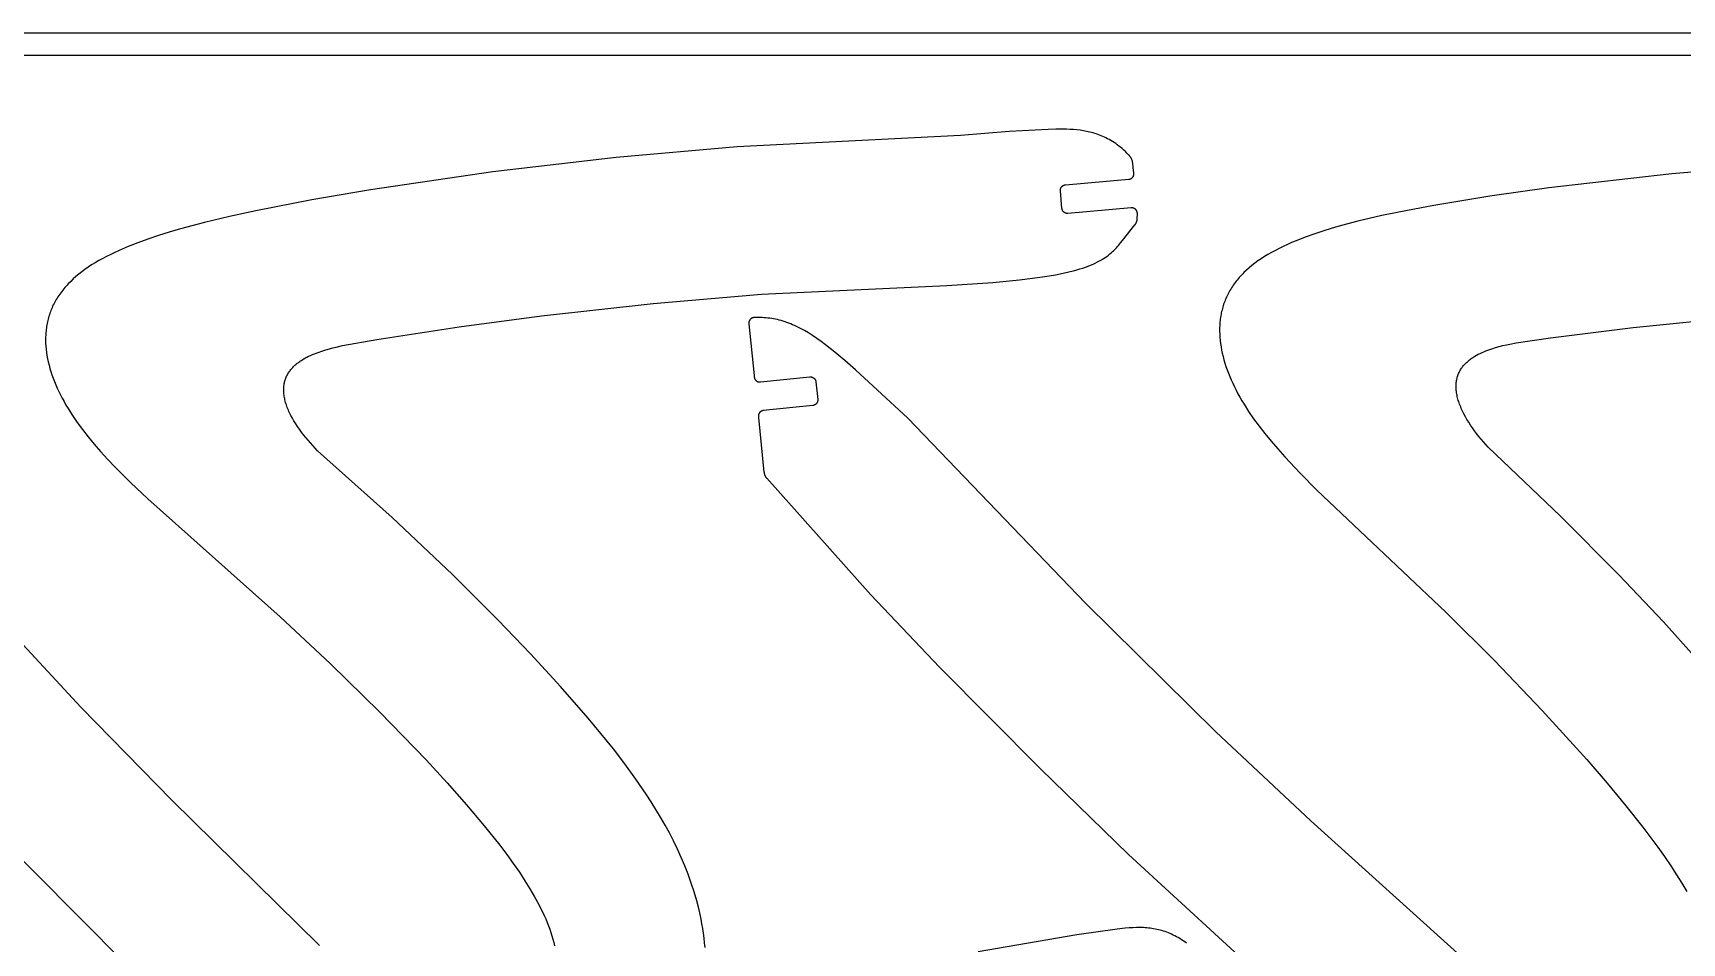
# Model space of a CAD drawing. Header units: millimetres. Extents: x -13379 to -9942, y 7 to 1157.
# Drawn here: x -11588 to -10992, y 827 to 1157 of the extents above; entities that cross this region are included whole.
import ezdxf

# ---------------------------------------------------------------- set-up
doc = ezdxf.new("R2010")
doc.units = ezdxf.units.MM
doc.header["$MEASUREMENT"] = 0
doc.layers.add('SECCIONES', color=7, linetype='Continuous')
doc.layers.add('TABLERO GONZALO', color=1, linetype='Continuous')

msp = doc.modelspace()

# ---------------------------------------------------------------- linework, layer by layer
at = {"layer": 'SECCIONES'}
for points in [[(-11345.31, 825.84, 0), (-11345.47, 827.55, 0), (-11345.67, 829.25, 0), (-11345.9, 830.95, 0), (-11346.16, 832.65, 0), (-11346.45, 834.34, 0), (-11346.78, 836.03, 0), (-11347.5, 839.39, 0), (-11348.33, 842.66, 0), (-11349.27, 845.91, 0), (-11350.3, 849.12, 0), (-11351.44, 852.3, 0), (-11352.64, 855.37, 0), (-11353.93, 858.4, 0), (-11355.29, 861.4, 0), (-11356.74, 864.37, 0), (-11358.23, 867.26, 0), (-11359.78, 870.11, 0), (-11361.4, 872.93, 0), (-11363.07, 875.71, 0), (-11364.82, 878.5, 0), (-11366.61, 881.26, 0), (-11370.33, 886.69, 0), (-11374.34, 892.21, 0), (-11378.49, 897.62, 0), (-11382.98, 903.23, 0), (-11387.57, 908.75, 0), (-11397.57, 920.23, 0), (-11408.45, 932.07, 0), (-11420.13, 944.23, 0), (-11436.71, 960.75, 0), (-11458.44, 981.29, 0), (-11485.44, 1005.49, 0), (-11486.33, 1006.39, 0), (-11487.2, 1007.32, 0), (-11488.06, 1008.27, 0), (-11488.9, 1009.24, 0), (-11489.72, 1010.22, 0), (-11490.52, 1011.22, 0), (-11491.28, 1012.22, 0), (-11492.01, 1013.22, 0), (-11492.71, 1014.23, 0), (-11493.37, 1015.23, 0), (-11493.98, 1016.23, 0), (-11494.56, 1017.23, 0), (-11495.08, 1018.22, 0), (-11495.57, 1019.19, 0), (-11495.79, 1019.68, 0), (-11496, 1020.16, 0), (-11496.2, 1020.64, 0), (-11496.39, 1021.11, 0), (-11496.56, 1021.58, 0), (-11496.72, 1022.05, 0), (-11496.87, 1022.51, 0), (-11497.01, 1022.97, 0), (-11497.13, 1023.43, 0), (-11497.24, 1023.87, 0), (-11497.34, 1024.32, 0), (-11497.43, 1024.76, 0), (-11497.5, 1025.19, 0), (-11497.56, 1025.62, 0), (-11497.61, 1026.05, 0), (-11497.65, 1026.47, 0), (-11497.67, 1026.88, 0), (-11497.68, 1027.29, 0), (-11497.68, 1027.69, 0), (-11497.67, 1028.09, 0), (-11497.65, 1028.48, 0), (-11497.61, 1028.87, 0), (-11497.56, 1029.25, 0), (-11497.5, 1029.63, 0), (-11497.43, 1029.99, 0), (-11497.35, 1030.36, 0), (-11497.25, 1030.71, 0), (-11497.15, 1031.07, 0), (-11497.03, 1031.41, 0), (-11496.91, 1031.75, 0), (-11496.77, 1032.08, 0), (-11496.63, 1032.41, 0), (-11496.47, 1032.73, 0), (-11496.3, 1033.05, 0), (-11496.13, 1033.36, 0), (-11495.94, 1033.66, 0), (-11495.75, 1033.96, 0), (-11495.54, 1034.25, 0), (-11495.33, 1034.53, 0), (-11495.11, 1034.81, 0), (-11494.88, 1035.09, 0), (-11494.64, 1035.36, 0), (-11494.4, 1035.62, 0), (-11494.15, 1035.88, 0), (-11493.89, 1036.13, 0), (-11493.63, 1036.37, 0), (-11493.35, 1036.61, 0), (-11493.08, 1036.85, 0), (-11492.79, 1037.08, 0), (-11492.5, 1037.3, 0), (-11492.21, 1037.52, 0), (-11491.91, 1037.73, 0), (-11491.6, 1037.94, 0), (-11491.29, 1038.15, 0), (-11490.66, 1038.54, 0), (-11490.01, 1038.91, 0), (-11489.35, 1039.27, 0), (-11488.68, 1039.61, 0), (-11488, 1039.93, 0), (-11487.31, 1040.23, 0), (-11486.62, 1040.52, 0), (-11485.93, 1040.79, 0), (-11485.24, 1041.05, 0), (-11483.87, 1041.52, 0), (-11482.51, 1041.95, 0), (-11481.19, 1042.33, 0), (-11479.92, 1042.67, 0), (-11478.7, 1042.97, 0), (-11476.45, 1043.47, 0), (-11464.06, 1045.64, 0), (-11434.28, 1050.28, 0), (-11404.41, 1054.27, 0), (-11364.13, 1058.75, 0), (-11324.87, 1062.07, 0), (-11257.93, 1065.2, 0), (-11241.27, 1066.36, 0), (-11231.61, 1067.29, 0), (-11226.93, 1067.84, 0), (-11222.43, 1068.46, 0), (-11218.56, 1069.1, 0), (-11215.8, 1069.66, 0), (-11213.25, 1070.25, 0), (-11212.05, 1070.57, 0), (-11210.91, 1070.88, 0), (-11209.81, 1071.21, 0), (-11208.76, 1071.55, 0), (-11207.76, 1071.9, 0), (-11206.8, 1072.25, 0), (-11205.89, 1072.61, 0), (-11205.02, 1072.98, 0), (-11204.19, 1073.36, 0), (-11203.41, 1073.74, 0), (-11202.66, 1074.14, 0), (-11201.95, 1074.54, 0), (-11201.28, 1074.94, 0), (-11200.64, 1075.36, 0), (-11200.04, 1075.77, 0), (-11199.47, 1076.2, 0), (-11198.93, 1076.63, 0), (-11198.41, 1077.06, 0), (-11197.92, 1077.49, 0), (-11197.46, 1077.93, 0), (-11197.01, 1078.38, 0), (-11196.59, 1078.82, 0), (-11196.19, 1079.27, 0), (-11195.79, 1079.72, 0), (-11195.05, 1080.61, 0), (-11194.34, 1081.5, 0), (-11189.87, 1087.14, 0), (-11189.82, 1087.21, 0), (-11189.78, 1087.27, 0), (-11189.73, 1087.33, 0), (-11189.68, 1087.4, 0), (-11189.64, 1087.47, 0), (-11189.6, 1087.54, 0), (-11189.56, 1087.6, 0), (-11189.52, 1087.67, 0), (-11189.48, 1087.75, 0), (-11189.44, 1087.82, 0), (-11189.4, 1087.89, 0), (-11189.37, 1087.96, 0), (-11189.34, 1088.04, 0), (-11189.31, 1088.11, 0), (-11189.28, 1088.19, 0), (-11189.25, 1088.26, 0), (-11189.22, 1088.34, 0), (-11189.19, 1088.42, 0), (-11189.17, 1088.49, 0), (-11189.15, 1088.57, 0), (-11189.13, 1088.65, 0), (-11189.11, 1088.73, 0), (-11189.09, 1088.81, 0), (-11189.08, 1088.89, 0), (-11189.06, 1088.97, 0), (-11189.05, 1089.05, 0), (-11189.04, 1089.13, 0), (-11189.03, 1089.21, 0), (-11189.02, 1089.28, 0), (-11189.02, 1089.36, 0), (-11189.01, 1089.44, 0), (-11189.01, 1089.52, 0), (-11188.97, 1090.96, 0), (-11188.97, 1091, 0), (-11188.97, 1091.04, 0), (-11188.97, 1091.08, 0), (-11188.97, 1091.12, 0), (-11188.98, 1091.16, 0), (-11188.98, 1091.2, 0), (-11188.98, 1091.24, 0), (-11188.99, 1091.28, 0), (-11189.03, 1091.58, 0), (-11189.04, 1091.64, 0), (-11189.05, 1091.71, 0), (-11189.07, 1091.78, 0), (-11189.08, 1091.85, 0), (-11189.1, 1091.91, 0), (-11189.13, 1091.98, 0), (-11189.15, 1092.04, 0), (-11189.18, 1092.11, 0), (-11189.21, 1092.17, 0), (-11189.24, 1092.23, 0), (-11189.27, 1092.29, 0), (-11189.3, 1092.35, 0), (-11189.34, 1092.41, 0), (-11189.38, 1092.47, 0), (-11189.42, 1092.53, 0), (-11189.47, 1092.58, 0), (-11189.51, 1092.63, 0), (-11189.56, 1092.68, 0), (-11189.61, 1092.73, 0), (-11189.66, 1092.78, 0), (-11189.71, 1092.83, 0), (-11189.76, 1092.87, 0), (-11189.82, 1092.91, 0), (-11189.87, 1092.96, 0), (-11189.93, 1092.99, 0), (-11189.99, 1093.03, 0), (-11190.05, 1093.06, 0), (-11190.11, 1093.1, 0), (-11190.17, 1093.13, 0), (-11190.24, 1093.15, 0), (-11190.3, 1093.18, 0), (-11190.37, 1093.2, 0), (-11190.43, 1093.23, 0), (-11190.5, 1093.24, 0), (-11190.57, 1093.26, 0), (-11190.63, 1093.27, 0), (-11190.7, 1093.29, 0), (-11190.77, 1093.3, 0), (-11190.84, 1093.3, 0), (-11190.91, 1093.31, 0), (-11190.98, 1093.31, 0), (-11191.05, 1093.31, 0), (-11191.12, 1093.31, 0), (-11191.19, 1093.3, 0), (-11214.09, 1091.27, 0), (-11214.16, 1091.27, 0), (-11214.23, 1091.27, 0), (-11214.29, 1091.27, 0), (-11214.36, 1091.27, 0), (-11214.43, 1091.27, 0), (-11214.5, 1091.28, 0), (-11214.57, 1091.29, 0), (-11214.63, 1091.3, 0), (-11214.7, 1091.31, 0), (-11214.77, 1091.33, 0), (-11214.83, 1091.35, 0), (-11214.9, 1091.37, 0), (-11214.96, 1091.39, 0), (-11215.03, 1091.41, 0), (-11215.09, 1091.44, 0), (-11215.15, 1091.47, 0), (-11215.21, 1091.5, 0), (-11215.27, 1091.54, 0), (-11215.33, 1091.57, 0), (-11215.39, 1091.61, 0), (-11215.44, 1091.65, 0), (-11215.5, 1091.69, 0), (-11215.55, 1091.73, 0), (-11215.6, 1091.78, 0), (-11215.65, 1091.82, 0), (-11215.7, 1091.87, 0), (-11215.75, 1091.92, 0), (-11215.79, 1091.97, 0), (-11215.84, 1092.02, 0), (-11215.88, 1092.08, 0), (-11215.92, 1092.13, 0), (-11215.95, 1092.19, 0), (-11215.99, 1092.25, 0), (-11216.02, 1092.31, 0), (-11216.06, 1092.37, 0), (-11216.08, 1092.43, 0), (-11216.11, 1092.49, 0), (-11216.14, 1092.56, 0), (-11216.16, 1092.62, 0), (-11216.18, 1092.69, 0), (-11216.2, 1092.75, 0), (-11216.22, 1092.82, 0), (-11216.23, 1092.89, 0), (-11216.24, 1092.95, 0), (-11216.25, 1093.02, 0), (-11216.26, 1093.09, 0), (-11216.82, 1099.46, 0), (-11216.83, 1099.53, 0), (-11216.83, 1099.6, 0), (-11216.83, 1099.67, 0), (-11216.83, 1099.74, 0), (-11216.82, 1099.8, 0), (-11216.82, 1099.87, 0), (-11216.81, 1099.94, 0), (-11216.8, 1100.01, 0), (-11216.78, 1100.07, 0), (-11216.77, 1100.14, 0), (-11216.75, 1100.21, 0), (-11216.73, 1100.27, 0), (-11216.71, 1100.34, 0), (-11216.68, 1100.4, 0), (-11216.65, 1100.46, 0), (-11216.63, 1100.52, 0), (-11216.59, 1100.58, 0), (-11216.56, 1100.64, 0), (-11216.53, 1100.7, 0), (-11216.49, 1100.76, 0), (-11216.45, 1100.82, 0), (-11216.41, 1100.87, 0), (-11216.37, 1100.92, 0), (-11216.32, 1100.98, 0), (-11216.27, 1101.03, 0), (-11216.23, 1101.07, 0), (-11216.18, 1101.12, 0), (-11216.12, 1101.17, 0), (-11216.07, 1101.21, 0), (-11216.02, 1101.25, 0), (-11215.96, 1101.29, 0), (-11215.91, 1101.33, 0), (-11215.85, 1101.36, 0), (-11215.79, 1101.4, 0), (-11215.73, 1101.43, 0), (-11215.67, 1101.46, 0), (-11215.6, 1101.49, 0), (-11215.54, 1101.51, 0), (-11215.47, 1101.53, 0), (-11215.41, 1101.55, 0), (-11215.34, 1101.57, 0), (-11215.28, 1101.59, 0), (-11215.21, 1101.6, 0), (-11215.14, 1101.62, 0), (-11215.08, 1101.62, 0), (-11215.01, 1101.63, 0), (-11192.04, 1103.67, 0), (-11191.97, 1103.68, 0), (-11191.9, 1103.69, 0), (-11191.83, 1103.7, 0), (-11191.76, 1103.71, 0), (-11191.7, 1103.73, 0), (-11191.63, 1103.75, 0), (-11191.56, 1103.77, 0), (-11191.5, 1103.79, 0), (-11191.44, 1103.82, 0), (-11191.37, 1103.85, 0), (-11191.31, 1103.88, 0), (-11191.25, 1103.91, 0), (-11191.19, 1103.94, 0), (-11191.13, 1103.98, 0), (-11191.07, 1104.02, 0), (-11191.02, 1104.06, 0), (-11190.96, 1104.1, 0), (-11190.91, 1104.15, 0), (-11190.86, 1104.19, 0), (-11190.81, 1104.24, 0), (-11190.76, 1104.29, 0), (-11190.71, 1104.34, 0), (-11190.67, 1104.39, 0), (-11190.62, 1104.45, 0), (-11190.58, 1104.51, 0), (-11190.54, 1104.56, 0), (-11190.51, 1104.62, 0), (-11190.47, 1104.68, 0), (-11190.44, 1104.74, 0), (-11190.41, 1104.8, 0), (-11190.38, 1104.87, 0), (-11190.35, 1104.93, 0), (-11190.33, 1105, 0), (-11190.31, 1105.06, 0), (-11190.29, 1105.13, 0), (-11190.27, 1105.2, 0), (-11190.25, 1105.26, 0), (-11190.24, 1105.33, 0), (-11190.23, 1105.4, 0), (-11190.22, 1105.47, 0), (-11190.22, 1105.54, 0), (-11190.22, 1105.61, 0), (-11190.21, 1105.68, 0), (-11190.22, 1105.75, 0), (-11190.22, 1105.82, 0), (-11190.23, 1105.88, 0), (-11190.45, 1107.86, 0), (-11190.64, 1109.45, 0), (-11190.71, 1109.88, 0), (-11190.73, 1110.04, 0), (-11190.76, 1110.17, 0), (-11190.78, 1110.28, 0), (-11190.79, 1110.32, 0), (-11190.8, 1110.36, 0), (-11190.81, 1110.4, 0), (-11190.83, 1110.44, 0), (-11190.84, 1110.47, 0), (-11190.85, 1110.5, 0), (-11190.87, 1110.56, 0), (-11190.89, 1110.61, 0), (-11190.94, 1110.72, 0), (-11191.15, 1111.17, 0), (-11191.2, 1111.26, 0), (-11191.24, 1111.36, 0), (-11191.3, 1111.45, 0), (-11191.35, 1111.54, 0), (-11191.41, 1111.63, 0), (-11191.47, 1111.72, 0), (-11191.53, 1111.81, 0), (-11191.59, 1111.9, 0), (-11191.66, 1111.98, 0), (-11191.73, 1112.06, 0), (-11191.8, 1112.15, 0), (-11191.87, 1112.22, 0), (-11191.94, 1112.3, 0), (-11192.02, 1112.38, 0), (-11192.1, 1112.45, 0), (-11192.18, 1112.52, 0), (-11192.75, 1113.11, 0), (-11193.33, 1113.67, 0), (-11193.91, 1114.21, 0), (-11194.49, 1114.72, 0), (-11195.07, 1115.2, 0), (-11195.65, 1115.67, 0), (-11196.24, 1116.11, 0), (-11196.82, 1116.53, 0), (-11197.41, 1116.92, 0), (-11197.99, 1117.3, 0), (-11198.58, 1117.65, 0), (-11199.16, 1117.99, 0), (-11199.75, 1118.3, 0), (-11200.33, 1118.6, 0), (-11200.92, 1118.88, 0), (-11201.5, 1119.15, 0), (-11202.08, 1119.39, 0), (-11202.67, 1119.63, 0), (-11203.25, 1119.84, 0), (-11203.83, 1120.04, 0), (-11204.42, 1120.23, 0), (-11205, 1120.4, 0), (-11205.59, 1120.56, 0), (-11206.17, 1120.71, 0), (-11206.75, 1120.85, 0), (-11207.34, 1120.97, 0), (-11207.93, 1121.09, 0), (-11208.52, 1121.19, 0), (-11209.7, 1121.36, 0), (-11210.9, 1121.5, 0), (-11212.1, 1121.61, 0), (-11213.33, 1121.68, 0), (-11214.57, 1121.73, 0), (-11215.85, 1121.76, 0), (-11218.49, 1121.74, 0), (-11221.3, 1121.66, 0), (-11235.34, 1120.92, 0)], [(-11235.34, 1120.92, 0), (-11253, 1119.53, 0), (-11333.66, 1115.42, 0), (-11377.51, 1111.49, 0), (-11422.01, 1106.3, 0), (-11466.32, 1099.83, 0), (-11487.56, 1096.16, 0), (-11507.72, 1092.23, 0), (-11517.26, 1090.15, 0), (-11526.38, 1087.97, 0), (-11534.99, 1085.68, 0), (-11539.08, 1084.48, 0), (-11543.03, 1083.25, 0), (-11546.82, 1081.98, 0), (-11550.44, 1080.67, 0), (-11553.89, 1079.32, 0), (-11557.17, 1077.92, 0), (-11558.74, 1077.2, 0), (-11560.26, 1076.47, 0), (-11561.73, 1075.73, 0), (-11563.16, 1074.98, 0), (-11564.54, 1074.21, 0), (-11565.87, 1073.43, 0), (-11567.15, 1072.64, 0), (-11568.38, 1071.83, 0), (-11569.56, 1071.01, 0), (-11570.69, 1070.18, 0), (-11571.78, 1069.33, 0), (-11572.81, 1068.48, 0), (-11573.8, 1067.6, 0), (-11574.73, 1066.72, 0), (-11575.62, 1065.82, 0), (-11576.05, 1065.37, 0), (-11576.46, 1064.91, 0), (-11576.86, 1064.45, 0), (-11577.25, 1063.99, 0), (-11577.63, 1063.52, 0), (-11577.99, 1063.06, 0), (-11578.35, 1062.58, 0), (-11578.69, 1062.11, 0), (-11579.02, 1061.63, 0), (-11579.34, 1061.15, 0), (-11579.64, 1060.67, 0), (-11579.94, 1060.18, 0), (-11580.22, 1059.69, 0), (-11580.5, 1059.2, 0), (-11580.76, 1058.7, 0), (-11581.01, 1058.21, 0), (-11581.25, 1057.71, 0), (-11581.47, 1057.2, 0), (-11581.69, 1056.7, 0), (-11581.89, 1056.19, 0), (-11582.09, 1055.68, 0), (-11582.27, 1055.16, 0), (-11582.44, 1054.65, 0), (-11582.61, 1054.13, 0), (-11582.76, 1053.61, 0), (-11582.9, 1053.09, 0), (-11583.03, 1052.56, 0), (-11583.15, 1052.03, 0), (-11583.26, 1051.5, 0), (-11583.36, 1050.97, 0), (-11583.45, 1050.43, 0), (-11583.53, 1049.9, 0), (-11583.59, 1049.36, 0), (-11583.65, 1048.81, 0), (-11583.7, 1048.27, 0), (-11583.74, 1047.73, 0), (-11583.77, 1047.18, 0), (-11583.79, 1046.63, 0), (-11583.8, 1045.52, 0), (-11583.78, 1044.41, 0), (-11583.71, 1043.29, 0), (-11583.61, 1042.16, 0), (-11583.47, 1041.03, 0), (-11583.3, 1039.88, 0), (-11583.09, 1038.73, 0), (-11582.84, 1037.58, 0), (-11582.56, 1036.42, 0), (-11582.25, 1035.25, 0), (-11581.89, 1034.08, 0), (-11581.51, 1032.89, 0), (-11581.09, 1031.71, 0), (-11580.63, 1030.52, 0), (-11580.14, 1029.32, 0), (-11579.61, 1028.11, 0), (-11579.04, 1026.9, 0), (-11578.45, 1025.68, 0), (-11577.81, 1024.46, 0), (-11577.14, 1023.23, 0), (-11576.44, 1021.99, 0), (-11575.7, 1020.75, 0), (-11574.92, 1019.49, 0), (-11574.11, 1018.24, 0), (-11572.37, 1015.7, 0), (-11570.49, 1013.13, 0), (-11568.45, 1010.52, 0), (-11566.27, 1007.88, 0), (-11563.94, 1005.2, 0), (-11561.46, 1002.47, 0), (-11558.82, 999.7, 0), (-11553.11, 994, 0), (-11546.81, 988.04, 0), (-11498.92, 945.36, 0), (-11480.77, 928.45, 0), (-11462.88, 910.92, 0), (-11446.2, 893.63, 0), (-11438.59, 885.34, 0), (-11431.58, 877.4, 0), (-11425.24, 869.88, 0), (-11419.59, 862.8, 0), (-11417.04, 859.43, 0), (-11414.67, 856.17, 0), (-11412.48, 853.02, 0), (-11410.47, 849.97, 0), (-11408.63, 847.03, 0), (-11406.96, 844.19, 0), (-11405.46, 841.43, 0), (-11404.78, 840.08, 0), (-11404.13, 838.76, 0), (-11403.52, 837.45, 0), (-11402.95, 836.16, 0), (-11402.43, 834.9, 0), (-11401.93, 833.64, 0), (-11401.48, 832.41, 0), (-11401.07, 831.19, 0), (-11400.69, 829.99, 0), (-11400.34, 828.8, 0), (-11400.04, 827.62, 0), (-11399.76, 826.46, 0)], [(-10951.01, 1109.4, 0), (-10995.65, 1105.59, 0), (-11040.13, 1100.49, 0), (-11061.47, 1097.49, 0), (-11081.74, 1094.18, 0), (-11091.35, 1092.39, 0), (-11100.53, 1090.5, 0), (-11109.2, 1088.48, 0), (-11113.34, 1087.41, 0), (-11117.32, 1086.3, 0), (-11121.14, 1085.15, 0), (-11124.81, 1083.95, 0), (-11128.3, 1082.71, 0), (-11131.61, 1081.41, 0), (-11133.2, 1080.74, 0), (-11134.75, 1080.06, 0), (-11136.24, 1079.36, 0), (-11137.69, 1078.65, 0), (-11139.09, 1077.93, 0), (-11140.45, 1077.19, 0), (-11141.75, 1076.44, 0), (-11143.01, 1075.67, 0), (-11144.22, 1074.89, 0), (-11145.38, 1074.09, 0), (-11146.48, 1073.28, 0), (-11147.55, 1072.45, 0), (-11148.56, 1071.61, 0), (-11149.52, 1070.76, 0), (-11150.44, 1069.89, 0), (-11150.87, 1069.45, 0), (-11151.3, 1069.01, 0), (-11151.72, 1068.56, 0), (-11152.12, 1068.11, 0), (-11152.51, 1067.65, 0), (-11152.89, 1067.2, 0), (-11153.26, 1066.74, 0), (-11153.62, 1066.27, 0), (-11153.96, 1065.8, 0), (-11154.29, 1065.33, 0), (-11154.62, 1064.86, 0), (-11154.93, 1064.38, 0), (-11155.22, 1063.9, 0), (-11155.51, 1063.42, 0), (-11155.79, 1062.93, 0), (-11156.05, 1062.44, 0), (-11156.31, 1061.95, 0), (-11156.55, 1061.45, 0), (-11156.78, 1060.96, 0), (-11157, 1060.45, 0), (-11157.21, 1059.95, 0), (-11157.41, 1059.44, 0), (-11157.6, 1058.93, 0), (-11157.78, 1058.42, 0), (-11157.94, 1057.9, 0), (-11158.1, 1057.38, 0), (-11158.25, 1056.86, 0), (-11158.38, 1056.34, 0), (-11158.51, 1055.81, 0), (-11158.63, 1055.28, 0), (-11158.73, 1054.75, 0), (-11158.83, 1054.21, 0), (-11158.91, 1053.68, 0), (-11158.99, 1053.14, 0), (-11159.06, 1052.6, 0), (-11159.11, 1052.05, 0), (-11159.16, 1051.5, 0), (-11159.2, 1050.96, 0), (-11159.24, 1049.85, 0), (-11159.25, 1048.74, 0), (-11159.22, 1047.62, 0), (-11159.15, 1046.48, 0), (-11159.05, 1045.35, 0), (-11158.91, 1044.2, 0), (-11158.74, 1043.04, 0), (-11158.53, 1041.88, 0), (-11158.28, 1040.71, 0), (-11158, 1039.54, 0), (-11157.69, 1038.35, 0), (-11157.34, 1037.16, 0), (-11156.95, 1035.96, 0), (-11156.53, 1034.75, 0), (-11156.08, 1033.54, 0), (-11155.59, 1032.32, 0), (-11155.06, 1031.09, 0), (-11154.5, 1029.85, 0), (-11153.91, 1028.61, 0), (-11153.27, 1027.36, 0), (-11152.61, 1026.1, 0), (-11151.91, 1024.84, 0), (-11151.17, 1023.56, 0), (-11150.39, 1022.28, 0), (-11148.74, 1019.69, 0), (-11146.93, 1017.06, 0), (-11144.98, 1014.39, 0), (-11142.88, 1011.68, 0), (-11140.63, 1008.93, 0), (-11138.24, 1006.13, 0), (-11135.69, 1003.28, 0), (-11130.16, 997.4, 0), (-11124.04, 991.25, 0), (-11077.49, 947.11, 0), (-11059.88, 929.65, 0), (-11042.54, 911.57, 0), (-11026.41, 893.77, 0), (-11019.06, 885.25, 0), (-11012.3, 877.1, 0), (-11006.19, 869.38, 0), (-11000.77, 862.13, 0), (-10998.32, 858.68, 0), (-10996.05, 855.35, 0), (-10993.96, 852.13, 0), (-10992.04, 849.03, 0), (-10990.29, 846.03, 0)], [(-11070.63, 821.52, 0), (-11126.21, 871.59, 0), (-11160.6, 903.79, 0), (-11207.78, 950.32, 0), (-11271.95, 1017.2, 0), (-11290.87, 1034.77, 0), (-11294.74, 1038.14, 0), (-11298.35, 1041.14, 0), (-11301.73, 1043.78, 0), (-11303.34, 1044.97, 0), (-11304.91, 1046.08, 0), (-11306.44, 1047.1, 0), (-11307.94, 1048.05, 0), (-11309.4, 1048.91, 0), (-11310.84, 1049.7, 0), (-11311.55, 1050.07, 0), (-11312.26, 1050.41, 0), (-11312.96, 1050.74, 0), (-11313.65, 1051.05, 0), (-11314.35, 1051.34, 0), (-11315.04, 1051.61, 0), (-11315.73, 1051.87, 0), (-11316.41, 1052.11, 0), (-11317.1, 1052.33, 0), (-11317.79, 1052.53, 0), (-11318.47, 1052.71, 0), (-11319.16, 1052.88, 0), (-11319.84, 1053.03, 0), (-11320.53, 1053.17, 0), (-11321.22, 1053.28, 0), (-11321.91, 1053.39, 0), (-11322.61, 1053.47, 0), (-11323.3, 1053.54, 0), (-11324.01, 1053.59, 0), (-11324.71, 1053.63, 0), (-11325.43, 1053.65, 0), (-11326.14, 1053.65, 0), (-11326.87, 1053.64, 0), (-11327.6, 1053.61, 0), (-11327.65, 1053.61, 0), (-11327.7, 1053.61, 0), (-11327.75, 1053.6, 0), (-11327.8, 1053.6, 0), (-11327.84, 1053.59, 0), (-11327.89, 1053.58, 0), (-11327.94, 1053.57, 0), (-11327.99, 1053.56, 0), (-11328.04, 1053.54, 0), (-11328.09, 1053.53, 0), (-11328.14, 1053.51, 0), (-11328.19, 1053.5, 0), (-11328.24, 1053.48, 0), (-11328.29, 1053.46, 0), (-11328.33, 1053.44, 0), (-11328.38, 1053.41, 0), (-11328.42, 1053.39, 0), (-11328.47, 1053.37, 0), (-11328.52, 1053.34, 0), (-11328.56, 1053.32, 0), (-11328.6, 1053.29, 0), (-11328.64, 1053.26, 0), (-11328.69, 1053.23, 0), (-11328.73, 1053.2, 0), (-11328.77, 1053.17, 0), (-11328.81, 1053.13, 0), (-11328.84, 1053.1, 0), (-11328.88, 1053.07, 0), (-11328.92, 1053.03, 0), (-11328.95, 1053, 0), (-11328.99, 1052.96, 0), (-11329.02, 1052.92, 0), (-11329.05, 1052.88, 0), (-11329.08, 1052.85, 0), (-11329.11, 1052.81, 0), (-11329.14, 1052.76, 0), (-11329.17, 1052.72, 0), (-11329.2, 1052.68, 0), (-11329.22, 1052.64, 0), (-11329.25, 1052.59, 0), (-11329.27, 1052.55, 0), (-11329.3, 1052.5, 0), (-11329.32, 1052.46, 0), (-11329.34, 1052.41, 0), (-11329.36, 1052.36, 0), (-11329.38, 1052.31, 0), (-11329.4, 1052.27, 0), (-11329.41, 1052.22, 0), (-11329.43, 1052.17, 0), (-11329.44, 1052.12, 0), (-11329.45, 1052.07, 0), (-11329.46, 1052.02, 0), (-11329.47, 1051.97, 0), (-11329.48, 1051.92, 0), (-11329.49, 1051.87, 0), (-11329.49, 1051.81, 0), (-11329.5, 1051.76, 0), (-11329.5, 1051.71, 0), (-11329.5, 1051.66, 0), (-11329.5, 1051.61, 0), (-11329.5, 1051.56, 0), (-11329.5, 1051.51, 0), (-11329.5, 1051.46, 0), (-11329.49, 1051.41, 0), (-11327.57, 1032.63, 0), (-11327.52, 1032.13, 0), (-11327.52, 1032.06, 0), (-11327.51, 1031.99, 0), (-11327.49, 1031.92, 0), (-11327.48, 1031.86, 0), (-11327.46, 1031.79, 0), (-11327.44, 1031.73, 0), (-11327.42, 1031.66, 0), (-11327.4, 1031.6, 0), (-11327.37, 1031.53, 0), (-11327.34, 1031.47, 0), (-11327.31, 1031.41, 0), (-11327.28, 1031.35, 0), (-11327.24, 1031.29, 0), (-11327.21, 1031.23, 0), (-11327.17, 1031.18, 0), (-11327.13, 1031.12, 0), (-11327.09, 1031.07, 0), (-11327.04, 1031.02, 0), (-11327, 1030.96, 0), (-11326.95, 1030.92, 0), (-11326.9, 1030.87, 0), (-11326.85, 1030.82, 0), (-11326.8, 1030.78, 0), (-11326.74, 1030.74, 0), (-11326.69, 1030.7, 0), (-11326.63, 1030.66, 0), (-11326.57, 1030.62, 0), (-11326.52, 1030.59, 0), (-11326.46, 1030.55, 0), (-11326.39, 1030.52, 0), (-11326.33, 1030.5, 0), (-11326.27, 1030.47, 0), (-11326.21, 1030.44, 0), (-11326.14, 1030.42, 0), (-11326.07, 1030.4, 0), (-11326.01, 1030.39, 0), (-11325.94, 1030.37, 0), (-11325.88, 1030.36, 0), (-11325.81, 1030.35, 0), (-11325.74, 1030.34, 0), (-11325.67, 1030.33, 0), (-11325.6, 1030.33, 0), (-11325.54, 1030.33, 0), (-11325.47, 1030.33, 0), (-11325.4, 1030.33, 0), (-11325.33, 1030.34, 0), (-11307.42, 1032.17, 0), (-11307.36, 1032.17, 0), (-11307.29, 1032.18, 0), (-11307.22, 1032.18, 0), (-11307.15, 1032.18, 0), (-11307.08, 1032.17, 0), (-11307.02, 1032.17, 0), (-11306.95, 1032.16, 0), (-11306.88, 1032.15, 0), (-11306.81, 1032.14, 0), (-11306.75, 1032.12, 0), (-11306.68, 1032.1, 0), (-11306.61, 1032.08, 0), (-11306.55, 1032.06, 0), (-11306.49, 1032.04, 0), (-11306.42, 1032.01, 0), (-11306.36, 1031.98, 0), (-11306.3, 1031.95, 0), (-11306.24, 1031.92, 0), (-11306.18, 1031.89, 0), (-11306.12, 1031.85, 0), (-11306.07, 1031.81, 0), (-11306.01, 1031.77, 0), (-11305.96, 1031.73, 0), (-11305.91, 1031.69, 0), (-11305.85, 1031.64, 0), (-11305.81, 1031.59, 0), (-11305.76, 1031.54, 0), (-11305.71, 1031.49, 0), (-11305.67, 1031.44, 0), (-11305.63, 1031.39, 0), (-11305.59, 1031.33, 0), (-11305.55, 1031.27, 0), (-11305.51, 1031.22, 0), (-11305.48, 1031.16, 0), (-11305.44, 1031.1, 0), (-11305.41, 1031.04, 0), (-11305.39, 1030.97, 0), (-11305.36, 1030.91, 0), (-11305.34, 1030.85, 0), (-11305.31, 1030.78, 0), (-11305.29, 1030.72, 0), (-11305.28, 1030.65, 0), (-11305.26, 1030.58, 0), (-11305.25, 1030.52, 0), (-11305.24, 1030.45, 0), (-11305.23, 1030.38, 0), (-11304.58, 1024.01, 0), (-11304.58, 1023.95, 0), (-11304.57, 1023.88, 0), (-11304.57, 1023.81, 0), (-11304.57, 1023.74, 0), (-11304.58, 1023.67, 0), (-11304.58, 1023.6, 0), (-11304.59, 1023.53, 0), (-11304.6, 1023.46, 0), (-11304.62, 1023.39, 0), (-11304.63, 1023.32, 0), (-11304.65, 1023.25, 0), (-11304.67, 1023.19, 0), (-11304.69, 1023.12, 0), (-11304.72, 1023.06, 0), (-11304.75, 1022.99, 0), (-11304.78, 1022.93, 0), (-11304.81, 1022.87, 0), (-11304.84, 1022.81, 0), (-11304.88, 1022.75, 0), (-11304.92, 1022.69, 0), (-11304.96, 1022.63, 0), (-11305, 1022.58, 0), (-11305.04, 1022.52, 0), (-11305.09, 1022.47, 0), (-11305.14, 1022.42, 0), (-11305.19, 1022.37, 0), (-11305.24, 1022.32, 0), (-11305.29, 1022.28, 0), (-11305.34, 1022.23, 0), (-11305.4, 1022.19, 0), (-11305.46, 1022.15, 0), (-11305.52, 1022.11, 0), (-11305.58, 1022.08, 0), (-11305.64, 1022.04, 0), (-11305.7, 1022.01, 0), (-11305.76, 1021.98, 0), (-11305.83, 1021.96, 0), (-11305.89, 1021.93, 0), (-11305.96, 1021.91, 0), (-11306.03, 1021.89, 0), (-11306.09, 1021.87, 0), (-11306.16, 1021.85, 0), (-11306.23, 1021.84, 0), (-11306.3, 1021.83, 0), (-11306.37, 1021.82, 0), (-11324.25, 1020, 0), (-11324.32, 1019.99, 0), (-11324.39, 1019.98, 0), (-11324.46, 1019.96, 0), (-11324.52, 1019.95, 0), (-11324.59, 1019.93, 0), (-11324.66, 1019.91, 0), (-11324.72, 1019.89, 0), (-11324.79, 1019.86, 0), (-11324.85, 1019.84, 0), (-11324.92, 1019.81, 0), (-11324.98, 1019.78, 0), (-11325.04, 1019.74, 0), (-11325.1, 1019.71, 0), (-11325.16, 1019.67, 0), (-11325.21, 1019.63, 0), (-11325.27, 1019.59, 0), (-11325.32, 1019.55, 0), (-11325.38, 1019.5, 0), (-11325.43, 1019.45, 0), (-11325.48, 1019.41, 0), (-11325.52, 1019.35, 0), (-11325.57, 1019.3, 0), (-11325.61, 1019.25, 0), (-11325.66, 1019.19, 0), (-11325.7, 1019.14, 0), (-11325.74, 1019.08, 0), (-11325.77, 1019.02, 0), (-11325.81, 1018.96, 0), (-11325.84, 1018.9, 0), (-11325.87, 1018.84, 0), (-11325.9, 1018.77, 0), (-11325.92, 1018.71, 0), (-11325.94, 1018.64, 0), (-11325.96, 1018.58, 0), (-11325.98, 1018.51, 0), (-11326, 1018.44, 0), (-11326.01, 1018.37, 0), (-11326.03, 1018.3, 0), (-11326.03, 1018.24, 0), (-11326.04, 1018.17, 0), (-11326.05, 1018.1, 0), (-11326.05, 1018.03, 0), (-11326.05, 1017.96, 0), (-11326.04, 1017.66, 0), (-11326.04, 1017.62, 0), (-11326.04, 1017.58, 0), (-11326.03, 1017.54, 0), (-11326.03, 1017.5, 0), (-11324.01, 997.74, 0), (-11324, 997.66, 0), (-11323.99, 997.59, 0), (-11323.98, 997.51, 0), (-11323.97, 997.44, 0), (-11323.96, 997.36, 0), (-11323.94, 997.29, 0), (-11323.92, 997.21, 0), (-11323.9, 997.14, 0), (-11323.88, 997.06, 0), (-11323.86, 996.99, 0), (-11323.84, 996.91, 0), (-11323.81, 996.84, 0), (-11323.79, 996.77, 0), (-11323.76, 996.69, 0), (-11323.73, 996.62, 0), (-11323.7, 996.55, 0), (-11323.67, 996.48, 0), (-11323.64, 996.41, 0), (-11323.6, 996.34, 0), (-11323.57, 996.27, 0), (-11323.53, 996.2, 0), (-11323.49, 996.13, 0), (-11323.45, 996.07, 0), (-11323.41, 996, 0), (-11323.37, 995.94, 0), (-11323.33, 995.87, 0), (-11323.28, 995.81, 0), (-11323.24, 995.75, 0), (-11323.19, 995.69, 0), (-11323.14, 995.63, 0), (-11323.09, 995.57, 0), (-11323.04, 995.51, 0), (-11285.36, 953.35, 0), (-11260.54, 927.24, 0), (-11224.04, 890.44, 0), (-11192.16, 859.5, 0), (-11140.46, 811.95, 0)], [(-10987.49, 931.02, 0), (-10998.78, 943.54, 0), (-11014.84, 960.56, 0), (-11035.92, 981.76, 0), (-11062.17, 1006.79, 0), (-11063.02, 1007.72, 0), (-11063.87, 1008.68, 0), (-11064.7, 1009.66, 0), (-11065.51, 1010.65, 0), (-11066.3, 1011.66, 0), (-11067.06, 1012.67, 0), (-11067.8, 1013.7, 0), (-11068.5, 1014.72, 0), (-11069.16, 1015.75, 0), (-11069.79, 1016.77, 0), (-11070.37, 1017.79, 0), (-11070.91, 1018.81, 0), (-11071.41, 1019.81, 0), (-11071.86, 1020.8, 0), (-11072.07, 1021.29, 0), (-11072.26, 1021.78, 0), (-11072.45, 1022.27, 0), (-11072.62, 1022.75, 0), (-11072.78, 1023.22, 0), (-11072.93, 1023.69, 0), (-11073.06, 1024.16, 0), (-11073.18, 1024.62, 0), (-11073.29, 1025.08, 0), (-11073.39, 1025.53, 0), (-11073.48, 1025.98, 0), (-11073.55, 1026.42, 0), (-11073.61, 1026.86, 0), (-11073.66, 1027.29, 0), (-11073.69, 1027.72, 0), (-11073.72, 1028.14, 0), (-11073.73, 1028.55, 0), (-11073.73, 1028.96, 0), (-11073.71, 1029.37, 0), (-11073.69, 1029.76, 0), (-11073.65, 1030.15, 0), (-11073.6, 1030.54, 0), (-11073.54, 1030.92, 0), (-11073.47, 1031.29, 0), (-11073.39, 1031.66, 0), (-11073.3, 1032.02, 0), (-11073.19, 1032.37, 0), (-11073.08, 1032.72, 0), (-11072.95, 1033.06, 0), (-11072.81, 1033.39, 0), (-11072.67, 1033.72, 0), (-11072.51, 1034.05, 0), (-11072.34, 1034.36, 0), (-11072.17, 1034.67, 0), (-11071.98, 1034.98, 0), (-11071.79, 1035.27, 0), (-11071.58, 1035.56, 0), (-11071.37, 1035.85, 0), (-11071.15, 1036.13, 0), (-11070.92, 1036.4, 0), (-11070.68, 1036.67, 0), (-11070.44, 1036.93, 0), (-11070.19, 1037.18, 0), (-11069.93, 1037.43, 0), (-11069.66, 1037.68, 0), (-11069.39, 1037.91, 0), (-11069.11, 1038.15, 0), (-11068.82, 1038.37, 0), (-11068.53, 1038.59, 0), (-11068.24, 1038.81, 0), (-11067.94, 1039.02, 0), (-11067.63, 1039.22, 0), (-11067.32, 1039.42, 0), (-11067, 1039.61, 0), (-11066.36, 1039.99, 0), (-11065.7, 1040.34, 0), (-11065.03, 1040.68, 0), (-11064.34, 1040.99, 0), (-11063.66, 1041.29, 0), (-11062.96, 1041.57, 0), (-11062.26, 1041.84, 0), (-11061.56, 1042.09, 0), (-11060.86, 1042.33, 0), (-11059.47, 1042.76, 0), (-11058.11, 1043.14, 0), (-11056.78, 1043.48, 0), (-11055.5, 1043.78, 0), (-11054.27, 1044.05, 0), (-11052, 1044.48, 0), (-11039.55, 1046.26, 0), (-11009.64, 1049.98, 0), (-10979.66, 1053.04, 0)], [(-11484.81, 826.58, 0), (-11538.14, 879.05, 0), (-11571.07, 912.73, 0), (-11616.16, 961.29, 0)], [(-11604.55, 869.88, 0), (-11554.99, 820.09, 0)], [(-11171.24, 827.37, 0), (-11171.83, 827.82, 0), (-11172.43, 828.24, 0), (-11173.02, 828.64, 0), (-11173.62, 829.02, 0), (-11174.21, 829.38, 0), (-11174.81, 829.72, 0), (-11175.4, 830.04, 0), (-11175.99, 830.34, 0), (-11176.59, 830.62, 0), (-11177.18, 830.88, 0), (-11177.77, 831.13, 0), (-11178.37, 831.36, 0), (-11178.96, 831.57, 0), (-11179.55, 831.76, 0), (-11180.15, 831.94, 0), (-11180.74, 832.11, 0), (-11181.33, 832.26, 0), (-11181.93, 832.39, 0), (-11182.53, 832.51, 0), (-11183.13, 832.62, 0), (-11183.73, 832.71, 0), (-11184.33, 832.79, 0), (-11184.94, 832.86, 0), (-11185.55, 832.92, 0), (-11186.17, 832.96, 0), (-11186.79, 833, 0), (-11188.04, 833.03, 0), (-11189.32, 833.02, 0), (-11190.62, 832.98, 0), (-11191.96, 832.9, 0), (-11193.34, 832.79, 0), (-11196.24, 832.49, 0), (-11210.86, 830.41, 0), (-11246.6, 824.3, 0)]]:
    msp.add_polyline3d(points, dxfattribs=at)
at = {"layer": 'TABLERO GONZALO'}
for points in [[(-12042.02, 6.54), (-12042.02, 1156.54), (-9942.02, 1156.54), (-9942.02, 6.54), (-12042.02, 6.54)], [(-12034.02, 14.54), (-12034.02, 1148.54), (-9950.02, 1148.54), (-9950.02, 14.54), (-12034.02, 14.54)]]:
    msp.add_lwpolyline(points, dxfattribs=at)

doc.saveas('drawing.dxf')
